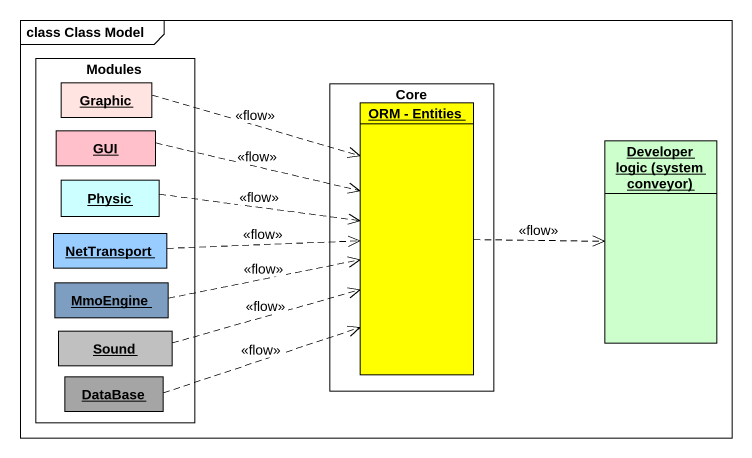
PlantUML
@startuml
mainframe class Class Model
hide circle
hide empty members
rectangle Modules {
  object Graphic #FFE4E1
  object GUI #FFC0CB
  object Physic #CCFFFF
  object NetTransport #99CCFF
  object MmoEngine #7D9EC0
  object Sound #C0C0C0
  object "DataBase" as DataBase_ #A5A5A5
}
rectangle Core {
  object "ORM - Entities" as ORM_Entities #FFFF00
}
object "Developer logic (system conveyor)" as Developer_logic_system #CCFFCC
Graphic .right.> ORM_Entities : <<flow>>
ORM_Entities .right.> Developer_logic_system : <<flow>>
GUI .right.> ORM_Entities : <<flow>>
Physic .right.> ORM_Entities : <<flow>>
NetTransport .right.> ORM_Entities : <<flow>>
MmoEngine .right.> ORM_Entities : <<flow>>
Sound .right.> ORM_Entities : <<flow>>
DataBase_ .right.> ORM_Entities : <<flow>>
@enduml
